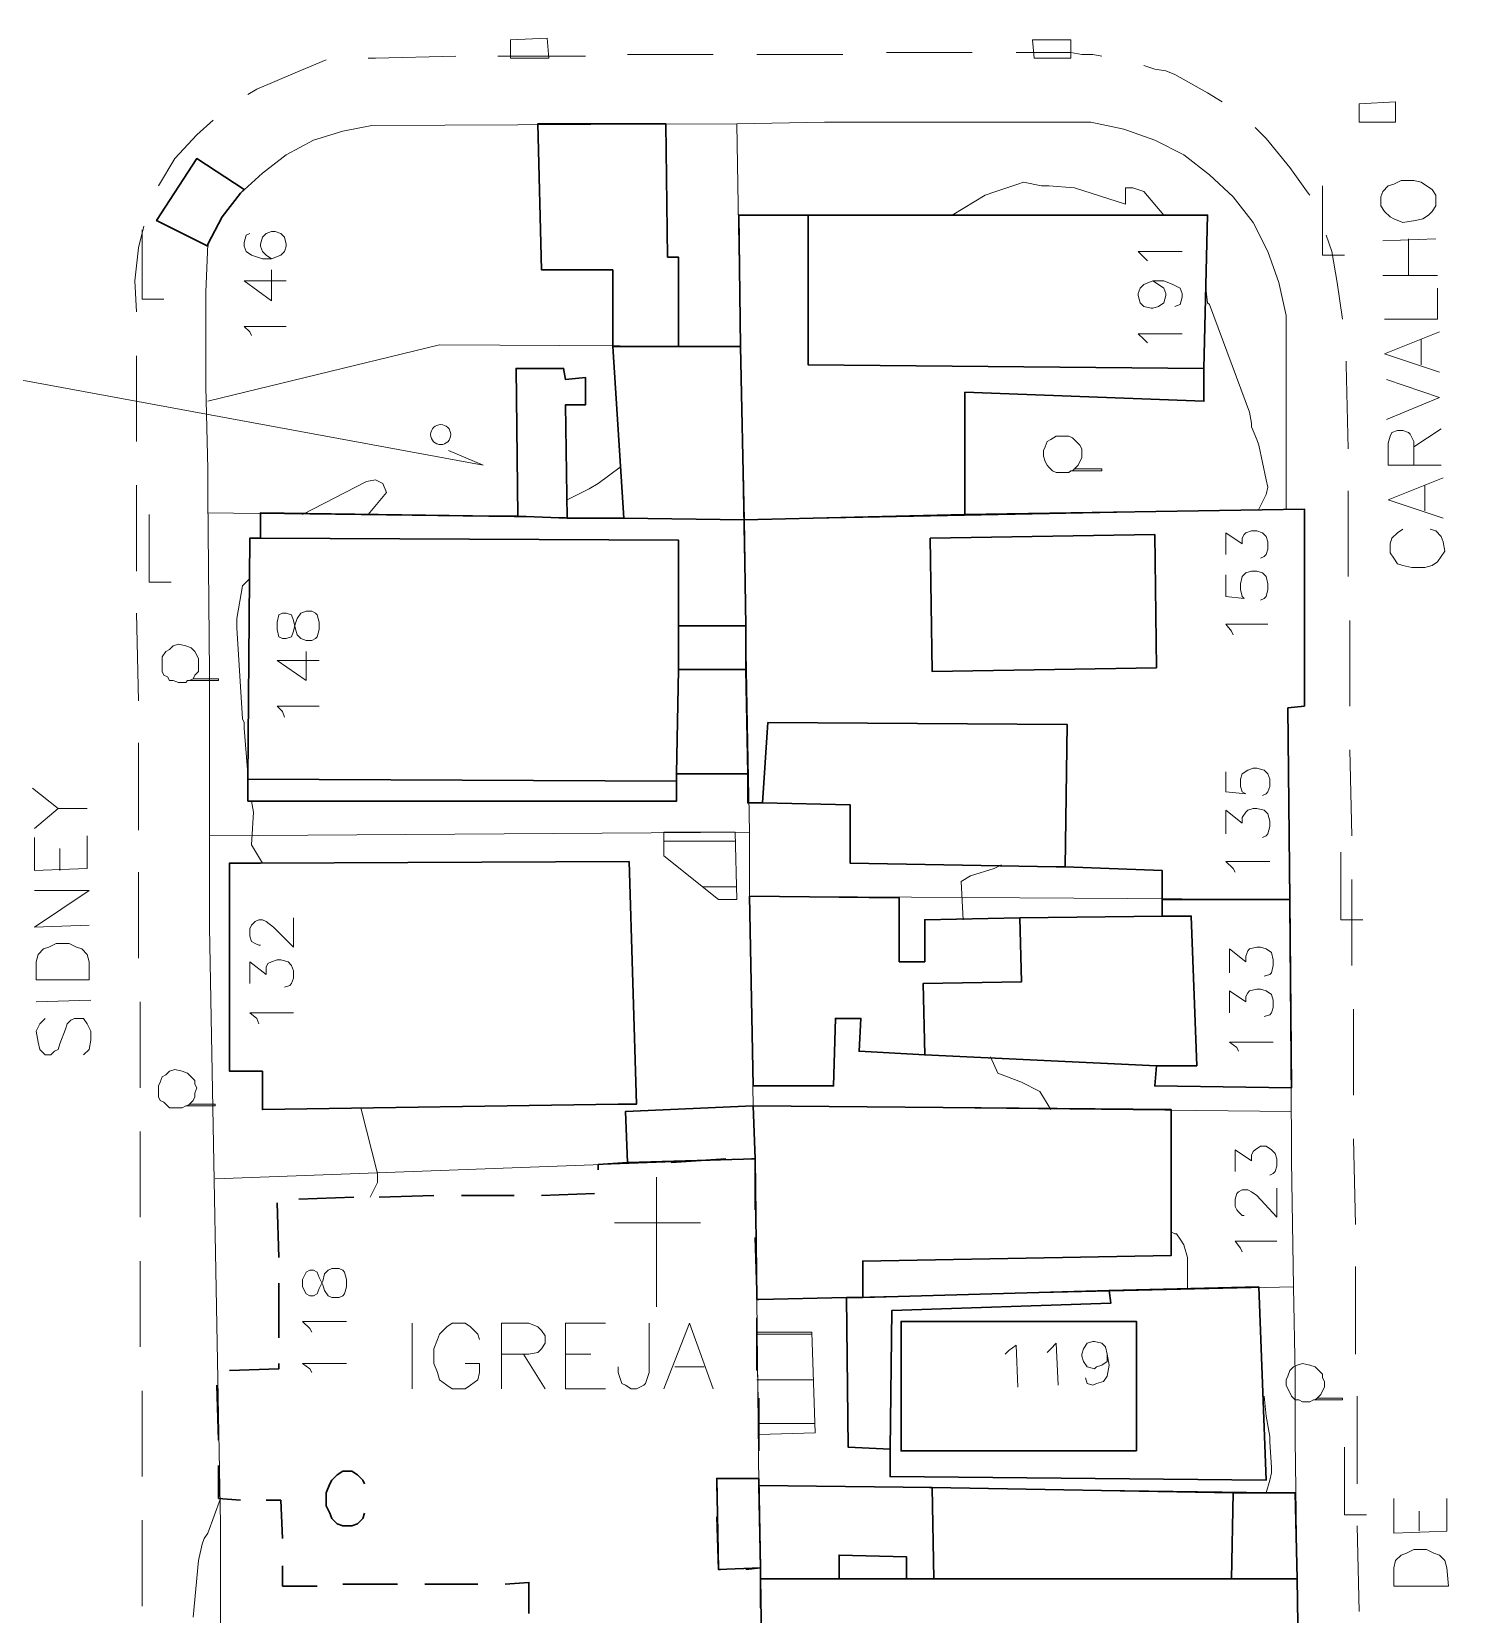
# Model space of a CAD drawing. Extents: x -2391 to 32076, y -11492 to 5852.
# Drawn here: x 4628.3 to 4694.6, y -1256 to -1182.6 of the extents above; entities that cross this region are included whole.
import ezdxf

# ---------------------------------------------------------------- set-up
doc = ezdxf.new("R2010")
doc.units = 0
doc.header["$LTSCALE"] = 7
for name, color, linetype in [('ALVE-CT', 3, 'CONTINUOUS'), ('PDF_A101 - EDIFICACAO', 7, 'CONTINUOUS'), ('PDF_A103 - PROJECAO_1', 7, 'CONTINUOUS'), ('PDF_A104 - PROJECAO_2', 7, 'CONTINUOUS'), ('PDF_A112 - PRISMA_VENTILACAO', 7, 'CONTINUOUS'), ('PDF_A113 - CONSTRUCAO_2D', 7, 'CONTINUOUS'), ('PDF_A118 - PISCINA', 7, 'CONTINUOUS'), ('PDF_A123 - N DE PORTA', 7, 'CONTINUOUS'), ('PDF_A124 - MURO', 7, 'CONTINUOUS'), ('PDF_B211 - IGREJA', 7, 'CONTINUOUS'), ('PDF_C301 - MEIO_FIO_2D', 7, 'CONTINUOUS'), ('PDF_C307 - TXT_NOME_LOGRADOURO', 7, 'CONTINUOUS'), ('PDF_C317 - BOCA_LOBO', 7, 'CONTINUOUS'), ('PDF_F602 - ARVORE_ISOLADA', 7, 'CONTINUOUS'), ('PDF_I902 - LUMINARIA', 7, 'CONTINUOUS'), ('PDF_I903 - POSTE', 7, 'CONTINUOUS'), ('PDF_M1306 - SETA_INDICADORA_TEXTO', 7, 'CONTINUOUS'), ('PDF_N1402 - CURVA_INTERMEDIARIA', 7, 'CONTINUOUS')]:
    doc.layers.add(name, color=color, linetype=linetype)

msp = doc.modelspace()

# ---------------------------------------------------------------- linework, layer by layer
at = {"layer": 'ALVE-CT'}
msp.add_circle((4550.796, -1271.53), 500, dxfattribs=at)
at = {"layer": 'PDF_A101 - EDIFICACAO', "lineweight": 30}
for points in [[(4658.319, -1197.195), (4655.271, -1197.195), (4655.271, -1193.639), (4651.969, -1193.639), (4651.799, -1186.866), (4657.726, -1186.866), (4657.811, -1193.047), (4658.319, -1193.047)], [(4636.475, -1192.454), (4636.475, -1192.539), (4634.105, -1191.354), (4635.967, -1188.475), (4638.169, -1189.914), (4637.999, -1190.084), (4637.153, -1191.184)], [(4682.702, -1198.211), (4682.702, -1199.735), (4671.611, -1199.312), (4671.611, -1204.984), (4661.366, -1205.238), (4661.197, -1197.195), (4661.112, -1191.1), (4664.33, -1191.1), (4682.871, -1191.1)], [(4658.319, -1197.195), (4658.996, -1197.195), (4661.197, -1197.195), (4661.366, -1205.238), (4655.779, -1205.154), (4655.271, -1197.195)], [(4653.154, -1205.154), (4650.868, -1205.069), (4650.784, -1198.211), (4652.985, -1198.211), (4653.069, -1198.719), (4654.001, -1198.635), (4654.001, -1199.905), (4653.069, -1199.905)], [(4661.366, -1205.238), (4661.451, -1210.149), (4658.319, -1210.149), (4658.319, -1212.181), (4661.451, -1212.181), (4661.536, -1217.007), (4658.234, -1217.007), (4658.234, -1217.345), (4658.234, -1218.277), (4638.338, -1218.277), (4638.338, -1217.261), (4638.423, -1206.085), (4638.931, -1206.085), (4638.931, -1204.9), (4649.852, -1205.069), (4650.868, -1205.069), (4653.154, -1205.154), (4653.831, -1205.154), (4655.779, -1205.154)], [(4686.596, -1213.959), (4686.681, -1222.848), (4680.754, -1222.848), (4680.754, -1221.494), (4676.267, -1221.325), (4675.844, -1221.325), (4666.277, -1221.155), (4666.277, -1218.446), (4662.213, -1218.361), (4661.536, -1218.361), (4661.536, -1217.007), (4661.451, -1212.181), (4661.451, -1210.149), (4661.366, -1205.238), (4671.611, -1204.984), (4687.358, -1204.73), (4687.358, -1213.874)], [(4656.033, -1221.071), (4656.371, -1232.331), (4655.525, -1232.331), (4639.015, -1232.585), (4639.015, -1230.807), (4637.491, -1230.807), (4637.491, -1221.155), (4638.931, -1221.155)], [(4668.563, -1225.727), (4669.748, -1225.727), (4669.748, -1223.78), (4674.151, -1223.695), (4680.754, -1223.61), (4680.754, -1222.848), (4686.681, -1222.848), (4686.766, -1231.569), (4680.416, -1231.484), (4680.5, -1230.553), (4669.748, -1230.045), (4666.7, -1229.876), (4666.785, -1228.352), (4665.6, -1228.352), (4665.515, -1231.484), (4661.79, -1231.484), (4661.62, -1222.679), (4668.563, -1222.764)], [(4661.874, -1234.871), (4655.948, -1235.04), (4655.863, -1232.669), (4661.79, -1232.415)], [(4666.87, -1241.305), (4666.108, -1241.305), (4662.044, -1241.39), (4661.959, -1241.39), (4661.874, -1234.871), (4661.79, -1232.415), (4681.178, -1232.585), (4681.178, -1239.358), (4666.87, -1239.612)], [(4685.242, -1240.797), (4685.58, -1249.772), (4668.14, -1249.602), (4668.14, -1248.332), (4666.192, -1248.248), (4666.108, -1241.305), (4666.87, -1241.305), (4678.299, -1240.967)], [(4686.935, -1250.364), (4687.02, -1254.343), (4683.972, -1254.343), (4670.172, -1254.343), (4668.902, -1254.343), (4668.902, -1253.327), (4665.769, -1253.243), (4665.769, -1254.343), (4662.128, -1254.343), (4662.128, -1254.089), (4662.128, -1253.835), (4662.044, -1250.026), (4670.087, -1250.11), (4684.056, -1250.364)], [(4665.769, -1254.343), (4668.902, -1254.343), (4670.172, -1254.343), (4683.972, -1254.343), (4687.02, -1254.343), (4687.104, -1259.593), (4667.716, -1259.847), (4662.213, -1259.931), (4662.128, -1254.343)]]:
    msp.add_lwpolyline(points, close=True, dxfattribs=at)
at = {"layer": 'PDF_A103 - PROJECAO_1', "lineweight": 30}
for points in [[(4682.702, -1198.211), (4664.33, -1198.042), (4664.33, -1191.1), (4682.871, -1191.1)], [(4680.5, -1212.096), (4670.087, -1212.266), (4670.002, -1206.085), (4680.416, -1205.916)], [(4638.931, -1206.085), (4658.319, -1206.17), (4658.319, -1210.149), (4658.319, -1212.181), (4658.234, -1217.007), (4658.234, -1217.345), (4638.338, -1217.261), (4638.423, -1206.085)], [(4676.267, -1221.325), (4675.844, -1221.325), (4666.277, -1221.155), (4666.277, -1218.446), (4662.213, -1218.361), (4662.467, -1214.636), (4676.352, -1214.721)], [(4680.5, -1230.553), (4669.748, -1230.045), (4669.664, -1226.743), (4674.235, -1226.658), (4674.151, -1223.695), (4680.754, -1223.61), (4682.109, -1223.61), (4682.363, -1230.553)], [(4685.242, -1240.797), (4685.58, -1249.772), (4668.14, -1249.602), (4668.14, -1248.332), (4668.224, -1241.898), (4678.384, -1241.559), (4678.299, -1240.967)], [(4684.056, -1250.364), (4683.972, -1254.343), (4670.172, -1254.343), (4670.087, -1250.11)]]:
    msp.add_lwpolyline(points, close=True, dxfattribs=at)
at = {"layer": 'PDF_A104 - PROJECAO_2', "lineweight": 30}
msp.add_lwpolyline([(4679.569, -1248.417), (4668.648, -1248.417), (4668.648, -1242.406), (4679.569, -1242.406)], close=True, dxfattribs=at)
at = {"layer": 'PDF_A112 - PRISMA_VENTILACAO', "lineweight": 30}
msp.add_lwpolyline([(4662.044, -1249.687), (4662.128, -1253.835), (4660.181, -1253.92), (4660.097, -1249.687)], close=True, dxfattribs=at)
at = {"layer": 'PDF_A113 - CONSTRUCAO_2D', "lineweight": 30}
for points in [[(4654.593, -1235.379), (4654.593, -1235.125), (4655.948, -1235.04), (4656.795, -1235.04)], [(4657.98, -1235.04), (4660.52, -1234.871)], [(4661.705, -1234.871), (4661.874, -1234.871), (4661.874, -1237.241)], [(4640.709, -1236.733), (4643.248, -1236.649)], [(4644.434, -1236.649), (4646.974, -1236.564)], [(4648.244, -1236.564), (4650.699, -1236.564)], [(4651.969, -1236.564), (4654.424, -1236.479)], [(4639.777, -1239.443), (4639.693, -1236.903)], [(4661.874, -1238.511), (4661.959, -1240.967)], [(4639.777, -1243.168), (4639.777, -1240.628)], [(4661.959, -1242.236), (4661.959, -1244.692)], [(4637.491, -1244.692), (4639.777, -1244.607), (4639.777, -1244.353)], [(4636.983, -1247.909), (4636.899, -1245.369)], [(4662.044, -1245.962), (4662.044, -1248.417)], [(4637.999, -1250.703), (4636.983, -1250.618), (4636.983, -1249.094)], [(4643.756, -1249.941), (4643.672, -1249.772), (4643.418, -1249.518), (4643.164, -1249.348), (4642.74, -1249.348), (4642.486, -1249.518), (4642.232, -1249.772), (4642.148, -1249.941), (4641.978, -1250.364), (4641.978, -1250.957), (4642.148, -1251.296), (4642.232, -1251.549), (4642.486, -1251.803), (4642.74, -1251.888), (4643.164, -1251.888), (4643.418, -1251.803), (4643.672, -1251.549), (4643.756, -1251.296)], [(4662.044, -1249.687), (4660.097, -1249.687), (4660.097, -1250.28)], [(4639.947, -1252.481), (4639.862, -1250.703), (4639.185, -1250.703)], [(4660.097, -1251.465), (4660.181, -1253.92), (4660.266, -1253.92)], [(4641.555, -1254.682), (4639.947, -1254.682), (4639.947, -1253.751)], [(4661.451, -1253.92), (4662.128, -1253.835), (4662.128, -1254.089), (4662.128, -1254.343), (4662.128, -1255.698)], [(4645.28, -1254.597), (4642.74, -1254.597)], [(4649.006, -1254.597), (4646.55, -1254.597)], [(4651.376, -1255.952), (4651.376, -1254.513), (4650.276, -1254.597)]]:
    msp.add_lwpolyline(points, dxfattribs=at)
at = {"layer": 'PDF_A118 - PISCINA', "lineweight": 9}
for points in [[(4657.641, -1219.716), (4660.943, -1219.716), (4661.028, -1222.848), (4660.181, -1222.848), (4657.641, -1220.817)], [(4661.959, -1242.914), (4664.499, -1242.914), (4664.668, -1247.57), (4662.044, -1247.655)]]:
    msp.add_lwpolyline(points, close=True, dxfattribs=at)
for points in [[(4657.641, -1220.139), (4660.943, -1220.139)], [(4659.419, -1222.256), (4661.028, -1222.256)], [(4661.959, -1242.998), (4664.499, -1242.998)], [(4661.959, -1245.115), (4664.584, -1245.115)], [(4662.044, -1247.147), (4664.668, -1247.147)]]:
    msp.add_lwpolyline(points, dxfattribs=at)
at = {"layer": 'PDF_A123 - N DE PORTA', "lineweight": 9}
for points in [[(4638.423, -1191.946), (4638.253, -1192.031), (4638.169, -1192.37), (4638.169, -1192.539), (4638.253, -1192.793), (4638.507, -1192.962), (4639.015, -1193.132), (4639.439, -1193.132), (4639.862, -1192.962), (4640.031, -1192.793), (4640.116, -1192.539), (4640.116, -1192.454), (4640.031, -1192.116), (4639.862, -1191.946), (4639.608, -1191.862), (4639.439, -1191.862), (4639.185, -1191.946), (4639.015, -1192.116), (4638.931, -1192.454), (4638.931, -1192.539), (4639.015, -1192.793), (4639.185, -1192.962), (4639.439, -1193.132)], [(4680.077, -1193.216), (4679.908, -1193.047), (4679.654, -1192.793), (4681.686, -1192.793)], [(4640.116, -1194.147), (4638.169, -1194.147), (4639.439, -1195.079), (4639.439, -1193.639)], [(4680.331, -1194.147), (4680.585, -1194.317), (4680.839, -1194.486), (4680.924, -1194.74), (4680.924, -1194.825), (4680.839, -1195.163), (4680.585, -1195.333), (4680.331, -1195.417), (4680.246, -1195.417), (4679.908, -1195.333), (4679.739, -1195.163), (4679.654, -1194.825), (4679.654, -1194.74), (4679.739, -1194.486), (4679.908, -1194.317), (4680.331, -1194.147), (4680.839, -1194.147), (4681.262, -1194.317), (4681.601, -1194.486), (4681.686, -1194.74), (4681.686, -1194.909), (4681.601, -1195.248), (4681.347, -1195.333)], [(4638.507, -1196.687), (4638.423, -1196.518), (4638.169, -1196.264), (4640.116, -1196.264)], [(4680.077, -1197.026), (4679.908, -1196.857), (4679.654, -1196.603), (4681.686, -1196.603)], [(4683.718, -1206.847), (4683.718, -1205.831), (4684.48, -1206.339), (4684.48, -1206.085), (4684.564, -1205.916), (4684.649, -1205.831), (4684.903, -1205.746), (4685.157, -1205.746), (4685.411, -1205.831), (4685.58, -1206), (4685.665, -1206.254), (4685.665, -1206.593), (4685.58, -1206.847), (4685.496, -1206.932), (4685.326, -1207.016)], [(4683.718, -1207.778), (4683.718, -1208.794), (4684.564, -1208.879), (4684.48, -1208.794), (4684.395, -1208.456), (4684.395, -1208.202), (4684.48, -1207.863), (4684.649, -1207.694), (4684.903, -1207.609), (4685.157, -1207.609), (4685.411, -1207.694), (4685.58, -1207.863), (4685.665, -1208.202), (4685.665, -1208.456), (4685.58, -1208.794), (4685.496, -1208.879), (4685.326, -1208.964)], [(4684.056, -1210.572), (4683.972, -1210.403), (4683.718, -1210.064), (4685.665, -1210.064)], [(4641.64, -1211.758), (4639.693, -1211.758), (4641.047, -1212.689), (4641.047, -1211.334)], [(4640.031, -1214.382), (4639.947, -1214.128), (4639.693, -1213.874), (4641.64, -1213.874)], [(4683.718, -1216.922), (4683.718, -1217.853), (4684.649, -1217.938), (4684.48, -1217.853), (4684.395, -1217.599), (4684.395, -1217.261), (4684.48, -1217.007), (4684.734, -1216.837), (4684.988, -1216.753), (4685.157, -1216.753), (4685.496, -1216.837), (4685.665, -1217.007), (4685.75, -1217.261), (4685.75, -1217.599), (4685.665, -1217.853), (4685.58, -1217.938), (4685.411, -1218.023)], [(4683.718, -1219.801), (4683.718, -1218.7), (4684.48, -1219.293), (4684.48, -1219.039), (4684.649, -1218.785), (4684.734, -1218.7), (4684.988, -1218.615), (4685.157, -1218.615), (4685.496, -1218.7), (4685.665, -1218.869), (4685.75, -1219.208), (4685.75, -1219.462), (4685.665, -1219.801), (4685.58, -1219.885), (4685.411, -1219.97)], [(4684.141, -1221.579), (4684.056, -1221.409), (4683.718, -1221.071), (4685.75, -1221.071)], [(4638.931, -1224.965), (4638.846, -1224.965), (4638.677, -1224.88), (4638.507, -1224.796), (4638.423, -1224.542), (4638.423, -1224.203), (4638.507, -1224.034), (4638.677, -1223.864), (4638.846, -1223.78), (4639.015, -1223.78), (4639.185, -1223.864), (4639.523, -1224.118), (4640.455, -1225.05), (4640.455, -1223.695)], [(4683.887, -1226.235), (4683.887, -1225.134), (4684.649, -1225.727), (4684.649, -1225.473), (4684.734, -1225.219), (4684.818, -1225.134), (4685.157, -1225.05), (4685.326, -1225.05), (4685.58, -1225.134), (4685.834, -1225.304), (4685.919, -1225.642), (4685.919, -1225.896), (4685.834, -1226.235), (4685.75, -1226.32), (4685.496, -1226.404)], [(4638.423, -1226.743), (4638.423, -1225.727), (4639.185, -1226.32), (4639.185, -1225.981), (4639.269, -1225.812), (4639.439, -1225.727), (4639.693, -1225.642), (4639.862, -1225.642), (4640.201, -1225.727), (4640.37, -1225.896), (4640.455, -1226.15), (4640.455, -1226.489), (4640.37, -1226.743), (4640.285, -1226.828), (4640.031, -1226.912)], [(4683.887, -1228.098), (4683.887, -1227.082), (4684.649, -1227.59), (4684.649, -1227.336), (4684.734, -1227.166), (4684.818, -1227.082), (4685.157, -1226.997), (4685.326, -1226.997), (4685.58, -1227.082), (4685.834, -1227.251), (4685.919, -1227.505), (4685.919, -1227.844), (4685.834, -1228.098), (4685.75, -1228.182), (4685.496, -1228.267)], [(4638.846, -1228.606), (4638.761, -1228.352), (4638.423, -1228.098), (4640.455, -1228.098)], [(4684.31, -1229.876), (4684.226, -1229.706), (4683.887, -1229.452), (4685.919, -1229.452)], [(4684.141, -1235.463), (4684.141, -1234.447), (4684.903, -1234.955), (4684.903, -1234.701), (4684.988, -1234.532), (4685.072, -1234.447), (4685.326, -1234.278), (4685.58, -1234.278), (4685.834, -1234.447), (4686.004, -1234.617), (4686.088, -1234.871), (4686.088, -1235.209), (4686.004, -1235.463), (4685.919, -1235.548), (4685.75, -1235.633)], [(4684.564, -1237.495), (4684.48, -1237.495), (4684.31, -1237.326), (4684.226, -1237.241), (4684.141, -1237.072), (4684.141, -1236.733), (4684.226, -1236.479), (4684.31, -1236.395), (4684.48, -1236.31), (4684.734, -1236.31), (4684.903, -1236.395), (4685.157, -1236.564), (4686.088, -1237.58), (4686.088, -1236.225)], [(4684.48, -1239.189), (4684.395, -1239.019), (4684.141, -1238.681), (4686.088, -1238.681)], [(4641.301, -1242.914), (4641.217, -1242.744), (4640.878, -1242.406), (4642.91, -1242.406)], [(4675.421, -1243.845), (4675.59, -1243.676), (4675.844, -1243.422), (4675.929, -1245.369)], [(4678.215, -1243.93), (4678.215, -1244.268), (4677.961, -1244.438), (4677.707, -1244.522), (4677.622, -1244.607), (4677.283, -1244.522), (4677.114, -1244.268), (4677.029, -1244.014), (4677.029, -1243.93), (4677.114, -1243.676), (4677.283, -1243.422), (4677.537, -1243.337), (4677.622, -1243.337), (4677.961, -1243.422), (4678.13, -1243.591), (4678.215, -1243.93), (4678.299, -1244.438), (4678.215, -1244.946), (4678.045, -1245.2), (4677.707, -1245.284), (4677.537, -1245.369), (4677.283, -1245.284), (4677.199, -1245.03)], [(4673.473, -1243.93), (4673.643, -1243.76), (4673.981, -1243.506), (4674.066, -1245.454)], [(4641.301, -1244.776), (4641.217, -1244.607), (4640.878, -1244.353), (4642.91, -1244.353)]]:
    msp.add_lwpolyline(points, dxfattribs=at)
for points in [[(4639.693, -1210.318), (4639.777, -1210.657), (4639.947, -1210.742), (4640.116, -1210.742), (4640.37, -1210.657), (4640.455, -1210.403), (4640.539, -1210.064), (4640.624, -1209.81), (4640.793, -1209.556), (4641.047, -1209.472), (4641.301, -1209.472), (4641.47, -1209.556), (4641.555, -1209.641), (4641.64, -1209.98), (4641.64, -1210.318), (4641.555, -1210.657), (4641.47, -1210.742), (4641.301, -1210.826), (4641.047, -1210.826), (4640.793, -1210.742), (4640.624, -1210.572), (4640.539, -1210.234), (4640.455, -1209.895), (4640.37, -1209.641), (4640.116, -1209.556), (4639.947, -1209.556), (4639.777, -1209.641), (4639.693, -1209.98)], [(4640.878, -1240.797), (4641.047, -1241.136), (4641.217, -1241.221), (4641.386, -1241.221), (4641.555, -1241.136), (4641.64, -1240.882), (4641.809, -1240.543), (4641.894, -1240.205), (4642.063, -1240.035), (4642.232, -1239.951), (4642.571, -1239.951), (4642.74, -1240.035), (4642.825, -1240.12), (4642.91, -1240.459), (4642.91, -1240.797), (4642.825, -1241.136), (4642.74, -1241.221), (4642.571, -1241.305), (4642.232, -1241.305), (4642.063, -1241.221), (4641.894, -1240.967), (4641.809, -1240.713), (4641.64, -1240.374), (4641.555, -1240.12), (4641.386, -1240.035), (4641.217, -1240.035), (4641.047, -1240.12), (4640.878, -1240.459)]]:
    msp.add_lwpolyline(points, close=True, dxfattribs=at)
at = {"layer": 'PDF_A124 - MURO', "lineweight": 9}
for points in [[(4637.068, -1257.561), (4637.068, -1251.803), (4636.56, -1224.118), (4636.56, -1219.547), (4636.56, -1217.176), (4636.56, -1212.35), (4636.475, -1204.138), (4636.475, -1202.868), (4636.391, -1199.058), (4636.391, -1196.518), (4636.391, -1194.655), (4636.475, -1192.454), (4637.153, -1191.184), (4637.999, -1190.084), (4639.015, -1189.152), (4640.116, -1188.306), (4641.386, -1187.628), (4642.74, -1187.205), (4644.095, -1186.951), (4661.028, -1186.866), (4665.092, -1186.782), (4667.632, -1186.782), (4675.929, -1186.782), (4677.453, -1186.782), (4678.977, -1187.12), (4680.416, -1187.628), (4681.77, -1188.306), (4682.956, -1189.237), (4684.056, -1190.253), (4684.988, -1191.438), (4685.665, -1192.793), (4686.173, -1194.232), (4686.512, -1195.756), (4686.512, -1204.392), (4686.512, -1204.73), (4661.366, -1205.238), (4636.475, -1204.9)], [(4636.475, -1199.735), (4647.228, -1197.111), (4661.197, -1197.195), (4661.028, -1186.866)], [(4661.197, -1197.195), (4661.62, -1219.716), (4636.56, -1219.885)], [(4686.596, -1213.959), (4686.766, -1233.939), (4686.766, -1234.955), (4686.85, -1240.797), (4686.935, -1244.861), (4686.935, -1247.909), (4687.189, -1267.128), (4687.274, -1273.562), (4687.274, -1275.509), (4687.443, -1282.621), (4687.443, -1282.875), (4687.443, -1285.415), (4687.443, -1299.808), (4687.443, -1300.824), (4687.443, -1303.364), (4687.528, -1316.571), (4687.528, -1317.418), (4687.612, -1321.736), (4670.849, -1321.905)], [(4661.62, -1219.716), (4661.62, -1222.679), (4661.79, -1232.415)], [(4686.681, -1222.848), (4661.62, -1222.679)], [(4686.766, -1232.669), (4661.79, -1232.415), (4661.874, -1234.871), (4636.814, -1235.802)], [(4661.874, -1234.871), (4661.959, -1241.39), (4662.044, -1250.026), (4686.935, -1250.364)], [(4686.85, -1240.797), (4661.959, -1241.39)], [(4687.02, -1254.343), (4662.128, -1254.343), (4662.044, -1250.026)], [(4687.612, -1321.736), (4687.612, -1322.244), (4687.612, -1324.445), (4687.951, -1346.204), (4684.564, -1351.368), (4667.97, -1351.283), (4665.684, -1351.283), (4662.806, -1351.283), (4662.552, -1321.82), (4662.382, -1294.897), (4662.382, -1270.684), (4662.128, -1254.343)]]:
    msp.add_lwpolyline(points, dxfattribs=at)
at = {"layer": 'PDF_B211 - IGREJA', "lineweight": 18}
for points in [[(4657.303, -1241.728), (4657.303, -1235.717)], [(4655.355, -1237.834), (4659.335, -1237.834)], [(4645.958, -1242.49), (4645.958, -1245.538)], [(4649.09, -1243.252), (4649.006, -1242.998), (4648.667, -1242.66), (4648.413, -1242.49), (4647.82, -1242.49), (4647.566, -1242.66), (4647.228, -1242.998), (4647.143, -1243.252), (4646.974, -1243.676), (4646.974, -1244.353), (4647.143, -1244.776), (4647.228, -1245.115), (4647.566, -1245.369), (4647.82, -1245.538), (4648.413, -1245.538), (4648.667, -1245.369), (4649.006, -1245.115), (4649.09, -1244.776), (4649.09, -1244.353), (4648.413, -1244.353)], [(4650.106, -1245.538), (4650.106, -1242.49), (4651.376, -1242.49), (4651.799, -1242.66), (4651.969, -1242.829), (4652.138, -1243.083), (4652.138, -1243.422), (4651.969, -1243.676), (4651.799, -1243.845), (4651.376, -1243.93), (4650.106, -1243.93)], [(4654.932, -1245.538), (4653.069, -1245.538), (4653.069, -1242.49), (4654.932, -1242.49)], [(4656.964, -1242.49), (4656.964, -1244.776), (4656.795, -1245.284), (4656.71, -1245.369), (4656.371, -1245.538), (4656.117, -1245.538), (4655.863, -1245.369), (4655.694, -1245.284), (4655.525, -1244.776), (4655.525, -1244.522)], [(4657.641, -1245.538), (4658.827, -1242.49), (4659.927, -1245.538)], [(4651.122, -1243.93), (4652.138, -1245.538)], [(4653.069, -1243.93), (4654.255, -1243.93)], [(4658.149, -1244.522), (4659.504, -1244.522)]]:
    msp.add_lwpolyline(points, dxfattribs=at)
at = {"layer": 'PDF_C301 - MEIO_FIO_2D', "lineweight": 9}
for points in [[(4641.978, -1183.903), (4640.539, -1184.496), (4638.761, -1185.258), (4638.338, -1185.512)], [(4647.99, -1183.734), (4644.264, -1183.818), (4643.926, -1183.818)], [(4654.001, -1183.734), (4649.937, -1183.734)], [(4659.927, -1183.649), (4655.948, -1183.649)], [(4665.938, -1183.649), (4661.959, -1183.649)], [(4671.949, -1183.564), (4667.97, -1183.564)], [(4677.961, -1183.734), (4677.537, -1183.649), (4677.029, -1183.649), (4676.521, -1183.564), (4676.013, -1183.564), (4673.981, -1183.564)], [(4683.548, -1185.85), (4682.871, -1185.427), (4681.347, -1184.58), (4680.924, -1184.411), (4680.416, -1184.326), (4679.908, -1184.157)], [(4636.729, -1186.697), (4635.967, -1187.374), (4634.951, -1188.475), (4634.189, -1189.745)], [(4687.612, -1190.168), (4687.528, -1190.084), (4686.681, -1188.898), (4685.58, -1187.544), (4685.072, -1187.036)], [(4633.512, -1191.608), (4633.258, -1192.624), (4633.089, -1194.147), (4633.173, -1195.587)], [(4689.136, -1195.925), (4688.882, -1194.232), (4688.628, -1192.793), (4688.374, -1192.031)], [(4633.173, -1197.619), (4633.173, -1201.598)], [(4689.39, -1201.937), (4689.306, -1198.042), (4689.306, -1197.873)], [(4633.173, -1203.63), (4633.173, -1207.609)], [(4689.39, -1207.863), (4689.39, -1203.884)], [(4633.173, -1209.556), (4633.258, -1213.62)], [(4689.475, -1213.874), (4689.475, -1209.895)], [(4633.258, -1215.567), (4633.258, -1219.631)], [(4689.56, -1219.885), (4689.475, -1215.906)], [(4633.258, -1221.579), (4633.258, -1225.558)], [(4689.56, -1225.896), (4689.56, -1221.917)], [(4633.343, -1227.59), (4633.343, -1231.569)], [(4689.644, -1231.908), (4689.644, -1229.537), (4689.644, -1227.928)], [(4633.343, -1233.601), (4633.343, -1237.58)], [(4689.729, -1237.919), (4689.644, -1233.939)], [(4633.343, -1239.612), (4633.343, -1243.591)], [(4689.729, -1243.93), (4689.729, -1239.866)], [(4633.427, -1245.623), (4633.427, -1249.602)], [(4689.814, -1249.941), (4689.814, -1245.877)], [(4633.427, -1251.634), (4633.427, -1255.613)], [(4689.898, -1255.867), (4689.814, -1251.888)]]:
    msp.add_lwpolyline(points, dxfattribs=at)
at = {"layer": 'PDF_C307 - TXT_NOME_LOGRADOURO', "lineweight": 9}
for points in [[(4690.914, -1190.676), (4691.083, -1190.93), (4691.337, -1191.184), (4691.507, -1191.269), (4691.93, -1191.438), (4692.523, -1191.354), (4692.861, -1191.269), (4693.115, -1191.1), (4693.285, -1190.93), (4693.454, -1190.676), (4693.454, -1190.168), (4693.285, -1189.914), (4693.031, -1189.745), (4692.777, -1189.576), (4692.438, -1189.491), (4691.845, -1189.491), (4691.507, -1189.66), (4691.253, -1189.745), (4690.999, -1189.999), (4690.914, -1190.253)], [(4630.972, -1226.574), (4628.517, -1226.574), (4628.517, -1225.727), (4628.602, -1225.388), (4628.856, -1225.134), (4629.11, -1225.05), (4629.448, -1224.88), (4630.041, -1224.88), (4630.38, -1225.05), (4630.634, -1225.134), (4630.888, -1225.388), (4630.972, -1225.727)], [(4694.047, -1254.682), (4691.507, -1254.682), (4691.507, -1253.835), (4691.591, -1253.497), (4691.845, -1253.243), (4692.099, -1253.158), (4692.438, -1252.989), (4693.031, -1252.989), (4693.369, -1253.158), (4693.623, -1253.243), (4693.877, -1253.497), (4693.962, -1253.835)]]:
    msp.add_lwpolyline(points, close=True, dxfattribs=at)
for points in [[(4690.999, -1192.285), (4693.454, -1192.2)], [(4692.184, -1193.893), (4692.184, -1192.2)], [(4690.999, -1193.893), (4693.539, -1193.893)], [(4691.083, -1195.925), (4693.539, -1195.925), (4693.539, -1194.486)], [(4693.623, -1198.381), (4691.083, -1197.534), (4693.623, -1196.518)], [(4692.777, -1198.042), (4692.777, -1196.857)], [(4691.168, -1200.582), (4693.623, -1199.566), (4691.168, -1198.719)], [(4693.708, -1202.699), (4691.253, -1202.699), (4691.253, -1201.683), (4691.337, -1201.344), (4691.422, -1201.175), (4691.676, -1201.09), (4691.93, -1201.09), (4692.184, -1201.175), (4692.269, -1201.259), (4692.438, -1201.598), (4692.438, -1202.699)], [(4692.438, -1201.852), (4693.708, -1201.005)], [(4693.793, -1205.154), (4691.253, -1204.307), (4693.793, -1203.291)], [(4692.946, -1204.815), (4692.946, -1203.63)], [(4691.93, -1205.662), (4691.676, -1205.831), (4691.422, -1206.085), (4691.337, -1206.339), (4691.337, -1206.762), (4691.507, -1207.016), (4691.676, -1207.27), (4691.93, -1207.355), (4692.353, -1207.44), (4692.946, -1207.44), (4693.285, -1207.355), (4693.539, -1207.186), (4693.708, -1206.932), (4693.877, -1206.678), (4693.793, -1206.254), (4693.708, -1206), (4693.454, -1205.746), (4693.2, -1205.662)], [(4628.348, -1217.684), (4629.533, -1218.615)], [(4628.432, -1219.547), (4629.533, -1218.615), (4630.888, -1218.615)], [(4630.888, -1219.885), (4630.888, -1221.409), (4628.432, -1221.494), (4628.432, -1219.97)], [(4629.618, -1221.494), (4629.618, -1220.478)], [(4630.972, -1224.034), (4628.432, -1224.118), (4630.972, -1222.425), (4628.432, -1222.425)], [(4628.517, -1227.59), (4631.057, -1227.505)], [(4628.94, -1228.352), (4628.686, -1228.606), (4628.517, -1228.944), (4628.602, -1229.452), (4628.686, -1229.791), (4628.94, -1230.045), (4629.194, -1230.045), (4629.364, -1229.876), (4629.533, -1229.791), (4629.618, -1229.537), (4629.872, -1228.86), (4629.956, -1228.606), (4630.126, -1228.436), (4630.295, -1228.352), (4630.718, -1228.352), (4630.888, -1228.606), (4631.057, -1228.944), (4631.057, -1229.368), (4630.972, -1229.791), (4630.718, -1230.045)], [(4693.962, -1250.618), (4693.962, -1252.142), (4691.507, -1252.227), (4691.507, -1250.618)], [(4692.692, -1252.142), (4692.692, -1251.211)]]:
    msp.add_lwpolyline(points, dxfattribs=at)
at = {"layer": 'PDF_C317 - BOCA_LOBO', "lineweight": 9}
for points in [[(4650.53, -1183.818), (4652.307, -1183.818), (4652.223, -1182.887), (4650.53, -1182.972)], [(4674.828, -1183.818), (4676.521, -1183.818), (4676.521, -1182.972), (4674.743, -1182.972)], [(4689.898, -1186.782), (4691.591, -1186.782), (4691.591, -1185.85), (4689.898, -1185.935)]]:
    msp.add_lwpolyline(points, close=True, dxfattribs=at)
at = {"layer": 'PDF_F602 - ARVORE_ISOLADA', "lineweight": 9}
for points in [[(4676.691, -1202.868), (4676.606, -1202.952), (4676.521, -1202.952), (4676.437, -1203.037), (4676.183, -1203.037), (4676.013, -1203.037), (4675.844, -1203.037), (4675.675, -1202.952), (4675.505, -1202.783), (4675.421, -1202.699), (4675.336, -1202.529), (4675.251, -1202.275), (4675.251, -1202.021), (4675.336, -1201.852), (4675.421, -1201.598), (4675.59, -1201.513), (4675.844, -1201.344), (4676.013, -1201.344), (4676.437, -1201.344), (4676.606, -1201.429), (4676.775, -1201.598), (4676.945, -1201.767), (4677.029, -1201.937), (4677.029, -1202.106), (4677.029, -1202.36), (4676.945, -1202.529), (4676.86, -1202.699), (4676.691, -1202.868), (4676.606, -1202.952), (4677.961, -1202.952), (4677.961, -1202.868)], [(4635.798, -1212.604), (4635.629, -1212.689), (4635.544, -1212.689), (4635.459, -1212.773), (4635.29, -1212.773), (4635.121, -1212.773), (4634.867, -1212.689), (4634.697, -1212.689), (4634.613, -1212.52), (4634.443, -1212.435), (4634.359, -1212.266), (4634.359, -1212.012), (4634.359, -1211.758), (4634.359, -1211.588), (4634.528, -1211.334), (4634.697, -1211.25), (4634.867, -1211.08), (4635.121, -1210.996), (4635.459, -1211.08), (4635.713, -1211.165), (4635.883, -1211.334), (4635.967, -1211.504), (4636.052, -1211.673), (4636.052, -1211.842), (4636.052, -1212.096), (4636.052, -1212.266), (4635.883, -1212.435), (4635.798, -1212.604), (4635.629, -1212.689), (4636.983, -1212.689), (4636.983, -1212.604)], [(4635.629, -1232.331), (4635.544, -1232.415), (4635.459, -1232.415), (4635.29, -1232.5), (4635.121, -1232.5), (4634.951, -1232.5), (4634.697, -1232.5), (4634.613, -1232.415), (4634.443, -1232.246), (4634.274, -1232.161), (4634.189, -1231.992), (4634.189, -1231.738), (4634.189, -1231.484), (4634.274, -1231.315), (4634.359, -1231.061), (4634.528, -1230.976), (4634.697, -1230.807), (4634.951, -1230.722), (4635.29, -1230.807), (4635.544, -1230.892), (4635.713, -1231.061), (4635.883, -1231.23), (4635.883, -1231.4), (4635.967, -1231.569), (4635.883, -1231.823), (4635.883, -1231.992), (4635.798, -1232.161), (4635.629, -1232.331), (4635.544, -1232.415), (4636.814, -1232.415), (4636.814, -1232.331)], [(4687.951, -1245.962), (4687.866, -1246.046), (4687.782, -1246.046), (4687.612, -1246.131), (4687.443, -1246.131), (4687.274, -1246.131), (4687.104, -1246.046), (4686.935, -1246.046), (4686.766, -1245.877), (4686.681, -1245.708), (4686.596, -1245.538), (4686.512, -1245.369), (4686.512, -1245.115), (4686.596, -1244.946), (4686.681, -1244.692), (4686.85, -1244.522), (4687.02, -1244.438), (4687.274, -1244.353), (4687.612, -1244.438), (4687.866, -1244.522), (4688.036, -1244.692), (4688.205, -1244.861), (4688.205, -1245.03), (4688.29, -1245.2), (4688.29, -1245.454), (4688.205, -1245.623), (4688.12, -1245.792), (4687.951, -1245.962), (4687.866, -1246.046), (4689.136, -1246.046), (4689.136, -1245.962)]]:
    msp.add_lwpolyline(points, close=True, dxfattribs=at)
at = {"layer": 'PDF_I902 - LUMINARIA', "lineweight": 9}
msp.add_lwpolyline([(4647.228, -1201.344), (4647.228, -1201.344)], dxfattribs=at)
msp.add_circle((4647.285, -1201.279), 0.466, dxfattribs=at)
at = {"layer": 'PDF_I903 - POSTE', "lineweight": 9}
for points in [[(4689.221, -1192.962), (4688.205, -1192.962), (4688.205, -1189.745)], [(4634.443, -1194.994), (4633.427, -1194.994), (4633.427, -1191.777)], [(4634.782, -1208.117), (4633.766, -1208.117), (4633.766, -1204.984)], [(4690.067, -1223.78), (4689.052, -1223.78), (4689.052, -1220.647)], [(4690.237, -1251.38), (4689.221, -1251.38), (4689.221, -1248.248)]]:
    msp.add_lwpolyline(points, dxfattribs=at)
at = {"layer": 'PDF_M1306 - SETA_INDICADORA_TEXTO', "lineweight": 9}
msp.add_lwpolyline([(4585.677, -1197.026), (4618.442, -1197.026), (4649.26, -1202.699), (4647.651, -1202.021)], dxfattribs=at)
at = {"layer": 'PDF_N1402 - CURVA_INTERMEDIARIA', "lineweight": 9}
for points in [[(4671.018, -1191.1), (4672.542, -1190.168), (4673.05, -1189.999), (4674.066, -1189.66), (4674.32, -1189.576), (4675.167, -1189.745), (4675.505, -1189.745), (4676.691, -1189.83), (4679.061, -1190.592), (4679.061, -1189.83), (4679.4, -1189.83), (4679.908, -1189.999), (4680.839, -1191.1)], [(4682.786, -1194.486), (4682.871, -1195.163), (4682.956, -1195.248), (4684.818, -1200.243), (4684.903, -1200.751), (4684.903, -1200.921), (4685.157, -1201.513), (4685.242, -1201.767), (4685.58, -1203.376), (4685.665, -1203.714), (4685.58, -1204.053), (4685.242, -1204.73)], [(4653.154, -1204.307), (4654.17, -1203.799), (4654.593, -1203.545), (4655.609, -1202.783)], [(4640.878, -1204.984), (4643.841, -1203.46), (4644.264, -1203.376), (4644.603, -1203.545), (4644.772, -1203.968), (4643.926, -1204.984)], [(4638.338, -1217.007), (4638.169, -1214.89), (4638.169, -1214.636), (4638.084, -1214.467), (4637.83, -1210.234), (4637.83, -1210.149), (4637.83, -1210.064), (4637.83, -1209.81), (4638.084, -1208.286), (4638.423, -1207.948)], [(4639.015, -1221.155), (4638.507, -1220.309), (4638.592, -1218.785), (4638.507, -1218.277)], [(4673.304, -1221.24), (4672.965, -1221.409), (4671.865, -1221.748), (4671.441, -1222.002), (4671.526, -1223.78)], [(4672.796, -1230.13), (4673.135, -1230.892), (4674.235, -1231.315), (4675.082, -1231.738), (4675.59, -1232.585)], [(4644.01, -1236.649), (4644.349, -1235.971), (4644.349, -1235.548), (4643.587, -1232.5)], [(4681.178, -1238.257), (4681.347, -1238.342), (4681.432, -1238.342), (4681.601, -1238.596), (4681.77, -1238.85), (4681.94, -1239.443), (4681.94, -1240.882)], [(4685.496, -1245.877), (4685.58, -1246.808), (4685.75, -1247.74), (4685.75, -1247.994), (4685.834, -1249.179), (4685.834, -1249.433), (4685.75, -1249.772), (4685.58, -1250.364)], [(4635.798, -1256.121), (4636.052, -1253.497), (4636.221, -1252.735), (4636.306, -1252.481), (4636.475, -1252.227), (4637.068, -1250.618)]]:
    msp.add_lwpolyline(points, dxfattribs=at)

doc.saveas('drawing.dxf')
